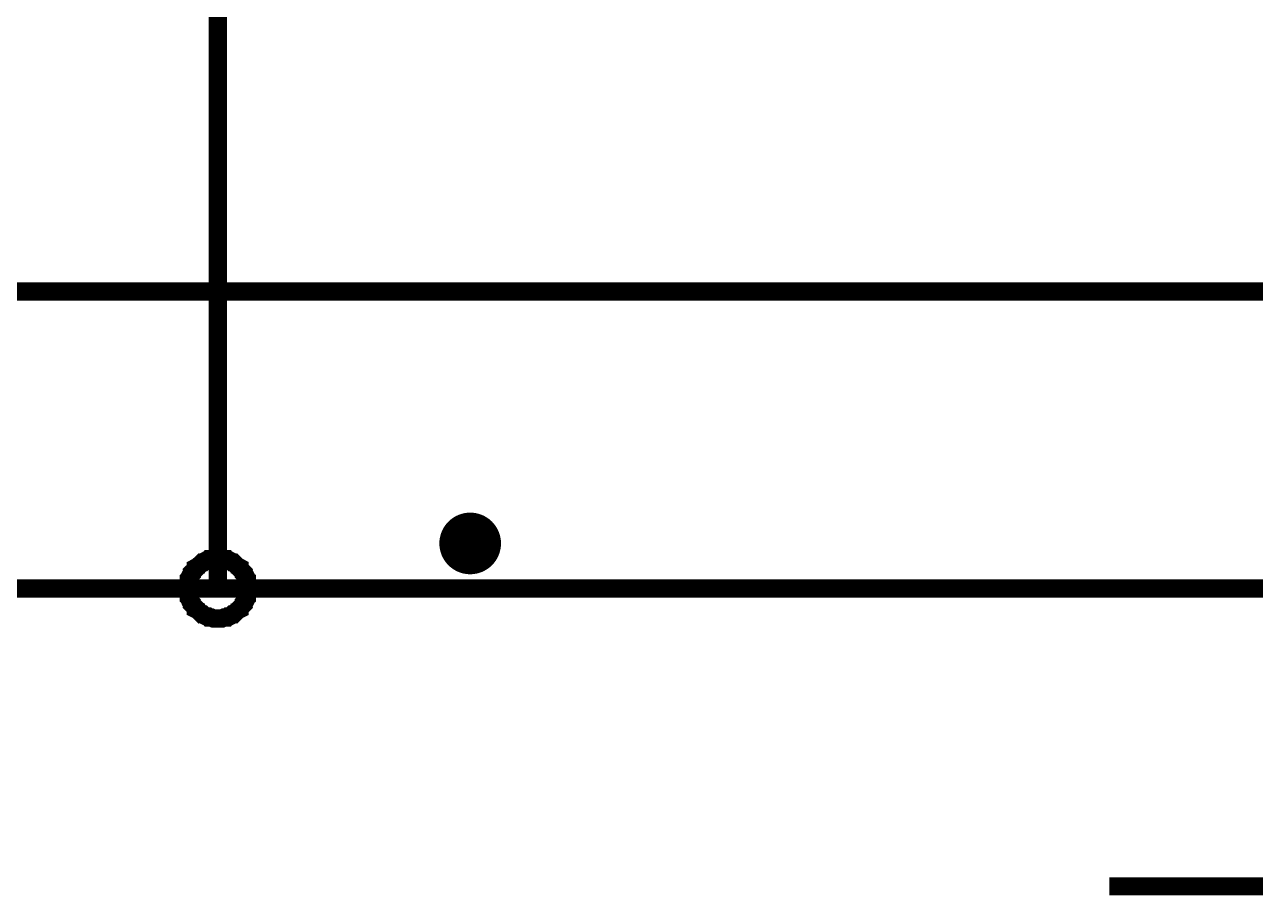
# Model space of a CAD drawing. Extents: x 7 to 406, y 3 to 288.
# Drawn here: x 191.66 to 211.94, y 120.2 to 134.55 of the extents above; entities that cross this region are included whole.
import ezdxf

# ---------------------------------------------------------------- set-up
doc = ezdxf.new("R2010")
doc.units = 0
doc.layers.add('SHEET', color=255, linetype='CONTINUOUS')

msp = doc.modelspace()

# ---------------------------------------------------------------- linework, layer by layer
at = {"layer": 'SHEET', "const_width": 0.3}
for points in [[(194.842, 137.974), (194.842, 137.974), (194.842, 125.259), (194.842, 125.259), (209.528, 125.259)], [(172.316, 130.15), (187.002, 130.15), (209.528, 130.15), (209.528, 130.15)], [(212.462, 130.15), (209.528, 130.15)], [(194.345, 125.259), (194.345, 125.276), (194.345, 125.311), (194.345, 125.328), (194.362, 125.362), (194.362, 125.379), (194.362, 125.414), (194.379, 125.431), (194.379, 125.448), (194.396, 125.482), (194.413, 125.499), (194.413, 125.517), (194.431, 125.534), (194.448, 125.551), (194.465, 125.568), (194.482, 125.585), (194.482, 125.602), (194.516, 125.62), (194.533, 125.637), (194.551, 125.654), (194.568, 125.671), (194.585, 125.688), (194.602, 125.688), (194.619, 125.705), (194.654, 125.723), (194.671, 125.723), (194.688, 125.74), (194.722, 125.74), (194.739, 125.74), (194.774, 125.757), (194.791, 125.757), (194.825, 125.757), (194.842, 125.757)], [(194.345, 125.259), (194.345, 125.276), (194.345, 125.311), (194.345, 125.328), (194.362, 125.362), (194.362, 125.379), (194.362, 125.414), (194.379, 125.431), (194.379, 125.448), (194.396, 125.482), (194.413, 125.499), (194.413, 125.517), (194.431, 125.534), (194.448, 125.551), (194.465, 125.568), (194.482, 125.585), (194.482, 125.602), (194.516, 125.62), (194.533, 125.637), (194.551, 125.654), (194.568, 125.671), (194.585, 125.688), (194.602, 125.688), (194.619, 125.705), (194.654, 125.723), (194.671, 125.723), (194.688, 125.74), (194.722, 125.74), (194.739, 125.74), (194.774, 125.757), (194.791, 125.757), (194.825, 125.757), (194.842, 125.757)], [(194.345, 125.259), (194.345, 125.276), (194.345, 125.311), (194.345, 125.328), (194.362, 125.362), (194.362, 125.379), (194.362, 125.414), (194.379, 125.431), (194.379, 125.448), (194.396, 125.482), (194.413, 125.499), (194.413, 125.517), (194.431, 125.534), (194.448, 125.551), (194.465, 125.568), (194.482, 125.585), (194.482, 125.602), (194.516, 125.62), (194.533, 125.637), (194.551, 125.654), (194.568, 125.671), (194.585, 125.688), (194.602, 125.688), (194.619, 125.705), (194.654, 125.723), (194.671, 125.723), (194.688, 125.74), (194.722, 125.74), (194.739, 125.74), (194.774, 125.757), (194.791, 125.757), (194.825, 125.757), (194.842, 125.757)], [(194.345, 125.259), (194.345, 125.276), (194.345, 125.311), (194.345, 125.328), (194.362, 125.362), (194.362, 125.379), (194.362, 125.414), (194.379, 125.431), (194.379, 125.448), (194.396, 125.482), (194.413, 125.499), (194.413, 125.517), (194.431, 125.534), (194.448, 125.551), (194.465, 125.568), (194.482, 125.585), (194.482, 125.602), (194.516, 125.62), (194.533, 125.637), (194.551, 125.654), (194.568, 125.671), (194.585, 125.688), (194.602, 125.688), (194.619, 125.705), (194.654, 125.723), (194.671, 125.723), (194.688, 125.74), (194.722, 125.74), (194.739, 125.74), (194.774, 125.757), (194.791, 125.757), (194.825, 125.757), (194.842, 125.757)], [(194.345, 125.259), (194.345, 125.276), (194.345, 125.311), (194.345, 125.328), (194.362, 125.362), (194.362, 125.379), (194.362, 125.414), (194.379, 125.431), (194.379, 125.448), (194.396, 125.482), (194.413, 125.499), (194.413, 125.517), (194.431, 125.534), (194.448, 125.551), (194.465, 125.568), (194.482, 125.585), (194.482, 125.602), (194.516, 125.62), (194.533, 125.637), (194.551, 125.654), (194.568, 125.671), (194.585, 125.688), (194.602, 125.688), (194.619, 125.705), (194.654, 125.723), (194.671, 125.723), (194.688, 125.74), (194.722, 125.74), (194.739, 125.74), (194.774, 125.757), (194.791, 125.757), (194.825, 125.757), (194.842, 125.757)], [(194.345, 125.259), (194.345, 125.276), (194.345, 125.311), (194.345, 125.328), (194.362, 125.362), (194.362, 125.379), (194.362, 125.414), (194.379, 125.431), (194.379, 125.448), (194.396, 125.482), (194.413, 125.499), (194.413, 125.517), (194.431, 125.534), (194.448, 125.551), (194.465, 125.568), (194.482, 125.585), (194.482, 125.602), (194.516, 125.62), (194.533, 125.637), (194.551, 125.654), (194.568, 125.671), (194.585, 125.688), (194.602, 125.688), (194.619, 125.705), (194.654, 125.723), (194.671, 125.723), (194.688, 125.74), (194.722, 125.74), (194.739, 125.74), (194.774, 125.757), (194.791, 125.757), (194.825, 125.757), (194.842, 125.757)], [(194.345, 125.259), (194.345, 125.276), (194.345, 125.311), (194.345, 125.328), (194.362, 125.362), (194.362, 125.379), (194.362, 125.414), (194.379, 125.431), (194.379, 125.448), (194.396, 125.482), (194.413, 125.499), (194.413, 125.517), (194.431, 125.534), (194.448, 125.551), (194.465, 125.568), (194.482, 125.585), (194.482, 125.602), (194.516, 125.62), (194.533, 125.637), (194.551, 125.654), (194.568, 125.671), (194.585, 125.688), (194.602, 125.688), (194.619, 125.705), (194.654, 125.723), (194.671, 125.723), (194.688, 125.74), (194.722, 125.74), (194.739, 125.74), (194.774, 125.757), (194.791, 125.757), (194.825, 125.757), (194.842, 125.757)], [(194.345, 125.259), (194.345, 125.276), (194.345, 125.311), (194.345, 125.328), (194.362, 125.362), (194.362, 125.379), (194.362, 125.414), (194.379, 125.431), (194.379, 125.448), (194.396, 125.482), (194.413, 125.499), (194.413, 125.517), (194.431, 125.534), (194.448, 125.551), (194.465, 125.568), (194.482, 125.585), (194.482, 125.602), (194.516, 125.62), (194.533, 125.637), (194.551, 125.654), (194.568, 125.671), (194.585, 125.688), (194.602, 125.688), (194.619, 125.705), (194.654, 125.723), (194.671, 125.723), (194.688, 125.74), (194.722, 125.74), (194.739, 125.74), (194.774, 125.757), (194.791, 125.757), (194.825, 125.757), (194.842, 125.757)], [(194.842, 125.757), (194.842, 125.757)], [(194.842, 125.757), (194.859, 125.757), (194.894, 125.757), (194.911, 125.757), (194.945, 125.74), (194.962, 125.74), (194.997, 125.74), (195.014, 125.723), (195.031, 125.723), (195.065, 125.705), (195.082, 125.688), (195.1, 125.688), (195.117, 125.671), (195.134, 125.654), (195.151, 125.637), (195.168, 125.62), (195.203, 125.602), (195.203, 125.585), (195.22, 125.568), (195.237, 125.551), (195.254, 125.534), (195.271, 125.517), (195.271, 125.499), (195.288, 125.482), (195.306, 125.448), (195.306, 125.431), (195.323, 125.414), (195.323, 125.379), (195.323, 125.362), (195.34, 125.328), (195.34, 125.311), (195.34, 125.276), (195.34, 125.259)], [(194.842, 125.757), (194.842, 125.757)], [(194.842, 125.757), (194.859, 125.757), (194.894, 125.757), (194.911, 125.757), (194.945, 125.74), (194.962, 125.74), (194.997, 125.74), (195.014, 125.723), (195.031, 125.723), (195.065, 125.705), (195.082, 125.688), (195.1, 125.688), (195.117, 125.671), (195.134, 125.654), (195.151, 125.637), (195.168, 125.62), (195.203, 125.602), (195.203, 125.585), (195.22, 125.568), (195.237, 125.551), (195.254, 125.534), (195.271, 125.517), (195.271, 125.499), (195.288, 125.482), (195.306, 125.448), (195.306, 125.431), (195.323, 125.414), (195.323, 125.379), (195.323, 125.362), (195.34, 125.328), (195.34, 125.311), (195.34, 125.276), (195.34, 125.259)], [(194.842, 125.757), (194.842, 125.757)], [(194.842, 125.757), (194.859, 125.757), (194.894, 125.757), (194.911, 125.757), (194.945, 125.74), (194.962, 125.74), (194.997, 125.74), (195.014, 125.723), (195.031, 125.723), (195.065, 125.705), (195.082, 125.688), (195.1, 125.688), (195.117, 125.671), (195.134, 125.654), (195.151, 125.637), (195.168, 125.62), (195.203, 125.602), (195.203, 125.585), (195.22, 125.568), (195.237, 125.551), (195.254, 125.534), (195.271, 125.517), (195.271, 125.499), (195.288, 125.482), (195.306, 125.448), (195.306, 125.431), (195.323, 125.414), (195.323, 125.379), (195.323, 125.362), (195.34, 125.328), (195.34, 125.311), (195.34, 125.276), (195.34, 125.259)], [(194.842, 125.757), (194.842, 125.757)], [(194.842, 125.757), (194.859, 125.757), (194.894, 125.757), (194.911, 125.757), (194.945, 125.74), (194.962, 125.74), (194.997, 125.74), (195.014, 125.723), (195.031, 125.723), (195.065, 125.705), (195.082, 125.688), (195.1, 125.688), (195.117, 125.671), (195.134, 125.654), (195.151, 125.637), (195.168, 125.62), (195.203, 125.602), (195.203, 125.585), (195.22, 125.568), (195.237, 125.551), (195.254, 125.534), (195.271, 125.517), (195.271, 125.499), (195.288, 125.482), (195.306, 125.448), (195.306, 125.431), (195.323, 125.414), (195.323, 125.379), (195.323, 125.362), (195.34, 125.328), (195.34, 125.311), (195.34, 125.276), (195.34, 125.259)], [(194.842, 125.757), (194.842, 125.757)], [(194.842, 125.757), (194.859, 125.757), (194.894, 125.757), (194.911, 125.757), (194.945, 125.74), (194.962, 125.74), (194.997, 125.74), (195.014, 125.723), (195.031, 125.723), (195.065, 125.705), (195.082, 125.688), (195.1, 125.688), (195.117, 125.671), (195.134, 125.654), (195.151, 125.637), (195.168, 125.62), (195.203, 125.602), (195.203, 125.585), (195.22, 125.568), (195.237, 125.551), (195.254, 125.534), (195.271, 125.517), (195.271, 125.499), (195.288, 125.482), (195.306, 125.448), (195.306, 125.431), (195.323, 125.414), (195.323, 125.379), (195.323, 125.362), (195.34, 125.328), (195.34, 125.311), (195.34, 125.276), (195.34, 125.259)], [(194.842, 125.757), (194.842, 125.757)], [(194.842, 125.757), (194.859, 125.757), (194.894, 125.757), (194.911, 125.757), (194.945, 125.74), (194.962, 125.74), (194.997, 125.74), (195.014, 125.723), (195.031, 125.723), (195.065, 125.705), (195.082, 125.688), (195.1, 125.688), (195.117, 125.671), (195.134, 125.654), (195.151, 125.637), (195.168, 125.62), (195.203, 125.602), (195.203, 125.585), (195.22, 125.568), (195.237, 125.551), (195.254, 125.534), (195.271, 125.517), (195.271, 125.499), (195.288, 125.482), (195.306, 125.448), (195.306, 125.431), (195.323, 125.414), (195.323, 125.379), (195.323, 125.362), (195.34, 125.328), (195.34, 125.311), (195.34, 125.276), (195.34, 125.259)], [(194.842, 125.757), (194.842, 125.757)], [(194.842, 125.757), (194.859, 125.757), (194.894, 125.757), (194.911, 125.757), (194.945, 125.74), (194.962, 125.74), (194.997, 125.74), (195.014, 125.723), (195.031, 125.723), (195.065, 125.705), (195.082, 125.688), (195.1, 125.688), (195.117, 125.671), (195.134, 125.654), (195.151, 125.637), (195.168, 125.62), (195.203, 125.602), (195.203, 125.585), (195.22, 125.568), (195.237, 125.551), (195.254, 125.534), (195.271, 125.517), (195.271, 125.499), (195.288, 125.482), (195.306, 125.448), (195.306, 125.431), (195.323, 125.414), (195.323, 125.379), (195.323, 125.362), (195.34, 125.328), (195.34, 125.311), (195.34, 125.276), (195.34, 125.259)], [(194.842, 125.757), (194.842, 125.757)], [(194.842, 125.757), (194.859, 125.757), (194.894, 125.757), (194.911, 125.757), (194.945, 125.74), (194.962, 125.74), (194.997, 125.74), (195.014, 125.723), (195.031, 125.723), (195.065, 125.705), (195.082, 125.688), (195.1, 125.688), (195.117, 125.671), (195.134, 125.654), (195.151, 125.637), (195.168, 125.62), (195.203, 125.602), (195.203, 125.585), (195.22, 125.568), (195.237, 125.551), (195.254, 125.534), (195.271, 125.517), (195.271, 125.499), (195.288, 125.482), (195.306, 125.448), (195.306, 125.431), (195.323, 125.414), (195.323, 125.379), (195.323, 125.362), (195.34, 125.328), (195.34, 125.311), (195.34, 125.276), (195.34, 125.259)], [(172.316, 125.259), (194.842, 125.259)], [(194.842, 124.762), (194.825, 124.762), (194.791, 124.762), (194.774, 124.762), (194.739, 124.779), (194.722, 124.779), (194.688, 124.779), (194.671, 124.796), (194.654, 124.796), (194.619, 124.813), (194.602, 124.83), (194.585, 124.83), (194.568, 124.847), (194.551, 124.865), (194.533, 124.882), (194.516, 124.899), (194.482, 124.916), (194.482, 124.933), (194.465, 124.95), (194.448, 124.968), (194.431, 124.985), (194.413, 125.002), (194.413, 125.019), (194.396, 125.036), (194.379, 125.071), (194.379, 125.088), (194.362, 125.105), (194.362, 125.139), (194.362, 125.156), (194.345, 125.191), (194.345, 125.208), (194.345, 125.242), (194.345, 125.259)], [(194.345, 125.259), (194.345, 125.259)], [(194.842, 124.762), (194.825, 124.762), (194.791, 124.762), (194.774, 124.762), (194.739, 124.779), (194.722, 124.779), (194.688, 124.779), (194.671, 124.796), (194.654, 124.796), (194.619, 124.813), (194.602, 124.83), (194.585, 124.83), (194.568, 124.847), (194.551, 124.865), (194.533, 124.882), (194.516, 124.899), (194.482, 124.916), (194.482, 124.933), (194.465, 124.95), (194.448, 124.968), (194.431, 124.985), (194.413, 125.002), (194.413, 125.019), (194.396, 125.036), (194.379, 125.071), (194.379, 125.088), (194.362, 125.105), (194.362, 125.139), (194.362, 125.156), (194.345, 125.191), (194.345, 125.208), (194.345, 125.242), (194.345, 125.259)], [(194.345, 125.259), (194.345, 125.259)], [(194.842, 124.762), (194.825, 124.762), (194.791, 124.762), (194.774, 124.762), (194.739, 124.779), (194.722, 124.779), (194.688, 124.779), (194.671, 124.796), (194.654, 124.796), (194.619, 124.813), (194.602, 124.83), (194.585, 124.83), (194.568, 124.847), (194.551, 124.865), (194.533, 124.882), (194.516, 124.899), (194.482, 124.916), (194.482, 124.933), (194.465, 124.95), (194.448, 124.968), (194.431, 124.985), (194.413, 125.002), (194.413, 125.019), (194.396, 125.036), (194.379, 125.071), (194.379, 125.088), (194.362, 125.105), (194.362, 125.139), (194.362, 125.156), (194.345, 125.191), (194.345, 125.208), (194.345, 125.242), (194.345, 125.259)], [(194.345, 125.259), (194.345, 125.259)], [(194.842, 124.762), (194.825, 124.762), (194.791, 124.762), (194.774, 124.762), (194.739, 124.779), (194.722, 124.779), (194.688, 124.779), (194.671, 124.796), (194.654, 124.796), (194.619, 124.813), (194.602, 124.83), (194.585, 124.83), (194.568, 124.847), (194.551, 124.865), (194.533, 124.882), (194.516, 124.899), (194.482, 124.916), (194.482, 124.933), (194.465, 124.95), (194.448, 124.968), (194.431, 124.985), (194.413, 125.002), (194.413, 125.019), (194.396, 125.036), (194.379, 125.071), (194.379, 125.088), (194.362, 125.105), (194.362, 125.139), (194.362, 125.156), (194.345, 125.191), (194.345, 125.208), (194.345, 125.242), (194.345, 125.259)], [(194.345, 125.259), (194.345, 125.259)], [(194.842, 124.762), (194.825, 124.762), (194.791, 124.762), (194.774, 124.762), (194.739, 124.779), (194.722, 124.779), (194.688, 124.779), (194.671, 124.796), (194.654, 124.796), (194.619, 124.813), (194.602, 124.83), (194.585, 124.83), (194.568, 124.847), (194.551, 124.865), (194.533, 124.882), (194.516, 124.899), (194.482, 124.916), (194.482, 124.933), (194.465, 124.95), (194.448, 124.968), (194.431, 124.985), (194.413, 125.002), (194.413, 125.019), (194.396, 125.036), (194.379, 125.071), (194.379, 125.088), (194.362, 125.105), (194.362, 125.139), (194.362, 125.156), (194.345, 125.191), (194.345, 125.208), (194.345, 125.242), (194.345, 125.259)], [(194.345, 125.259), (194.345, 125.259)], [(194.842, 124.762), (194.825, 124.762), (194.791, 124.762), (194.774, 124.762), (194.739, 124.779), (194.722, 124.779), (194.688, 124.779), (194.671, 124.796), (194.654, 124.796), (194.619, 124.813), (194.602, 124.83), (194.585, 124.83), (194.568, 124.847), (194.551, 124.865), (194.533, 124.882), (194.516, 124.899), (194.482, 124.916), (194.482, 124.933), (194.465, 124.95), (194.448, 124.968), (194.431, 124.985), (194.413, 125.002), (194.413, 125.019), (194.396, 125.036), (194.379, 125.071), (194.379, 125.088), (194.362, 125.105), (194.362, 125.139), (194.362, 125.156), (194.345, 125.191), (194.345, 125.208), (194.345, 125.242), (194.345, 125.259)], [(194.345, 125.259), (194.345, 125.259)], [(194.842, 124.762), (194.825, 124.762), (194.791, 124.762), (194.774, 124.762), (194.739, 124.779), (194.722, 124.779), (194.688, 124.779), (194.671, 124.796), (194.654, 124.796), (194.619, 124.813), (194.602, 124.83), (194.585, 124.83), (194.568, 124.847), (194.551, 124.865), (194.533, 124.882), (194.516, 124.899), (194.482, 124.916), (194.482, 124.933), (194.465, 124.95), (194.448, 124.968), (194.431, 124.985), (194.413, 125.002), (194.413, 125.019), (194.396, 125.036), (194.379, 125.071), (194.379, 125.088), (194.362, 125.105), (194.362, 125.139), (194.362, 125.156), (194.345, 125.191), (194.345, 125.208), (194.345, 125.242), (194.345, 125.259)], [(194.345, 125.259), (194.345, 125.259)], [(194.842, 124.762), (194.825, 124.762), (194.791, 124.762), (194.774, 124.762), (194.739, 124.779), (194.722, 124.779), (194.688, 124.779), (194.671, 124.796), (194.654, 124.796), (194.619, 124.813), (194.602, 124.83), (194.585, 124.83), (194.568, 124.847), (194.551, 124.865), (194.533, 124.882), (194.516, 124.899), (194.482, 124.916), (194.482, 124.933), (194.465, 124.95), (194.448, 124.968), (194.431, 124.985), (194.413, 125.002), (194.413, 125.019), (194.396, 125.036), (194.379, 125.071), (194.379, 125.088), (194.362, 125.105), (194.362, 125.139), (194.362, 125.156), (194.345, 125.191), (194.345, 125.208), (194.345, 125.242), (194.345, 125.259)], [(194.345, 125.259), (194.345, 125.259)], [(195.34, 125.259), (195.34, 125.242), (195.34, 125.208), (195.34, 125.191), (195.323, 125.156), (195.323, 125.139), (195.323, 125.105), (195.306, 125.088), (195.306, 125.071), (195.288, 125.036), (195.271, 125.019), (195.271, 125.002), (195.254, 124.985), (195.237, 124.968), (195.22, 124.95), (195.203, 124.933), (195.203, 124.916), (195.168, 124.899), (195.151, 124.882), (195.134, 124.865), (195.117, 124.847), (195.1, 124.83), (195.082, 124.83), (195.065, 124.813), (195.031, 124.796), (195.014, 124.796), (194.997, 124.779), (194.962, 124.779), (194.945, 124.779), (194.911, 124.762), (194.894, 124.762), (194.859, 124.762), (194.842, 124.762)], [(195.34, 125.259), (195.34, 125.242), (195.34, 125.208), (195.34, 125.191), (195.323, 125.156), (195.323, 125.139), (195.323, 125.105), (195.306, 125.088), (195.306, 125.071), (195.288, 125.036), (195.271, 125.019), (195.271, 125.002), (195.254, 124.985), (195.237, 124.968), (195.22, 124.95), (195.203, 124.933), (195.203, 124.916), (195.168, 124.899), (195.151, 124.882), (195.134, 124.865), (195.117, 124.847), (195.1, 124.83), (195.082, 124.83), (195.065, 124.813), (195.031, 124.796), (195.014, 124.796), (194.997, 124.779), (194.962, 124.779), (194.945, 124.779), (194.911, 124.762), (194.894, 124.762), (194.859, 124.762), (194.842, 124.762)], [(195.34, 125.259), (195.34, 125.242), (195.34, 125.208), (195.34, 125.191), (195.323, 125.156), (195.323, 125.139), (195.323, 125.105), (195.306, 125.088), (195.306, 125.071), (195.288, 125.036), (195.271, 125.019), (195.271, 125.002), (195.254, 124.985), (195.237, 124.968), (195.22, 124.95), (195.203, 124.933), (195.203, 124.916), (195.168, 124.899), (195.151, 124.882), (195.134, 124.865), (195.117, 124.847), (195.1, 124.83), (195.082, 124.83), (195.065, 124.813), (195.031, 124.796), (195.014, 124.796), (194.997, 124.779), (194.962, 124.779), (194.945, 124.779), (194.911, 124.762), (194.894, 124.762), (194.859, 124.762), (194.842, 124.762)], [(195.34, 125.259), (195.34, 125.242), (195.34, 125.208), (195.34, 125.191), (195.323, 125.156), (195.323, 125.139), (195.323, 125.105), (195.306, 125.088), (195.306, 125.071), (195.288, 125.036), (195.271, 125.019), (195.271, 125.002), (195.254, 124.985), (195.237, 124.968), (195.22, 124.95), (195.203, 124.933), (195.203, 124.916), (195.168, 124.899), (195.151, 124.882), (195.134, 124.865), (195.117, 124.847), (195.1, 124.83), (195.082, 124.83), (195.065, 124.813), (195.031, 124.796), (195.014, 124.796), (194.997, 124.779), (194.962, 124.779), (194.945, 124.779), (194.911, 124.762), (194.894, 124.762), (194.859, 124.762), (194.842, 124.762)], [(195.34, 125.259), (195.34, 125.242), (195.34, 125.208), (195.34, 125.191), (195.323, 125.156), (195.323, 125.139), (195.323, 125.105), (195.306, 125.088), (195.306, 125.071), (195.288, 125.036), (195.271, 125.019), (195.271, 125.002), (195.254, 124.985), (195.237, 124.968), (195.22, 124.95), (195.203, 124.933), (195.203, 124.916), (195.168, 124.899), (195.151, 124.882), (195.134, 124.865), (195.117, 124.847), (195.1, 124.83), (195.082, 124.83), (195.065, 124.813), (195.031, 124.796), (195.014, 124.796), (194.997, 124.779), (194.962, 124.779), (194.945, 124.779), (194.911, 124.762), (194.894, 124.762), (194.859, 124.762), (194.842, 124.762)], [(195.34, 125.259), (195.34, 125.242), (195.34, 125.208), (195.34, 125.191), (195.323, 125.156), (195.323, 125.139), (195.323, 125.105), (195.306, 125.088), (195.306, 125.071), (195.288, 125.036), (195.271, 125.019), (195.271, 125.002), (195.254, 124.985), (195.237, 124.968), (195.22, 124.95), (195.203, 124.933), (195.203, 124.916), (195.168, 124.899), (195.151, 124.882), (195.134, 124.865), (195.117, 124.847), (195.1, 124.83), (195.082, 124.83), (195.065, 124.813), (195.031, 124.796), (195.014, 124.796), (194.997, 124.779), (194.962, 124.779), (194.945, 124.779), (194.911, 124.762), (194.894, 124.762), (194.859, 124.762), (194.842, 124.762)], [(195.34, 125.259), (195.34, 125.242), (195.34, 125.208), (195.34, 125.191), (195.323, 125.156), (195.323, 125.139), (195.323, 125.105), (195.306, 125.088), (195.306, 125.071), (195.288, 125.036), (195.271, 125.019), (195.271, 125.002), (195.254, 124.985), (195.237, 124.968), (195.22, 124.95), (195.203, 124.933), (195.203, 124.916), (195.168, 124.899), (195.151, 124.882), (195.134, 124.865), (195.117, 124.847), (195.1, 124.83), (195.082, 124.83), (195.065, 124.813), (195.031, 124.796), (195.014, 124.796), (194.997, 124.779), (194.962, 124.779), (194.945, 124.779), (194.911, 124.762), (194.894, 124.762), (194.859, 124.762), (194.842, 124.762)], [(195.34, 125.259), (195.34, 125.242), (195.34, 125.208), (195.34, 125.191), (195.323, 125.156), (195.323, 125.139), (195.323, 125.105), (195.306, 125.088), (195.306, 125.071), (195.288, 125.036), (195.271, 125.019), (195.271, 125.002), (195.254, 124.985), (195.237, 124.968), (195.22, 124.95), (195.203, 124.933), (195.203, 124.916), (195.168, 124.899), (195.151, 124.882), (195.134, 124.865), (195.117, 124.847), (195.1, 124.83), (195.082, 124.83), (195.065, 124.813), (195.031, 124.796), (195.014, 124.796), (194.997, 124.779), (194.962, 124.779), (194.945, 124.779), (194.911, 124.762), (194.894, 124.762), (194.859, 124.762), (194.842, 124.762)], [(195.34, 125.259), (195.34, 125.259), (195.34, 125.259), (195.34, 125.259), (195.34, 125.259), (195.34, 125.259), (195.34, 125.259), (195.34, 125.259), (195.34, 125.259), (195.34, 125.259), (195.34, 125.259), (195.34, 125.259), (195.34, 125.259), (195.34, 125.259), (195.34, 125.259), (195.34, 125.259), (195.34, 125.259), (195.34, 125.259), (195.34, 125.259), (195.34, 125.259), (195.34, 125.259), (195.34, 125.259), (195.34, 125.259), (195.34, 125.259), (195.34, 125.259), (195.34, 125.259), (195.34, 125.259), (195.34, 125.259), (195.34, 125.259), (195.34, 125.259), (195.34, 125.259), (195.34, 125.259), (195.34, 125.259)], [(195.34, 125.259), (195.34, 125.259)], [(195.34, 125.259), (195.34, 125.259), (195.34, 125.259), (195.34, 125.259), (195.34, 125.259), (195.34, 125.259), (195.34, 125.259), (195.34, 125.259), (195.34, 125.259), (195.34, 125.259), (195.34, 125.259), (195.34, 125.259), (195.34, 125.259), (195.34, 125.259), (195.34, 125.259), (195.34, 125.259), (195.34, 125.259), (195.34, 125.259), (195.34, 125.259), (195.34, 125.259), (195.34, 125.259), (195.34, 125.259), (195.34, 125.259), (195.34, 125.259), (195.34, 125.259), (195.34, 125.259), (195.34, 125.259), (195.34, 125.259), (195.34, 125.259), (195.34, 125.259), (195.34, 125.259), (195.34, 125.259), (195.34, 125.259)], [(195.34, 125.259), (195.34, 125.259)], [(195.34, 125.259), (195.34, 125.259), (195.34, 125.259), (195.34, 125.259), (195.34, 125.259), (195.34, 125.259), (195.34, 125.259), (195.34, 125.259), (195.34, 125.259), (195.34, 125.259), (195.34, 125.259), (195.34, 125.259), (195.34, 125.259), (195.34, 125.259), (195.34, 125.259), (195.34, 125.259), (195.34, 125.259), (195.34, 125.259), (195.34, 125.259), (195.34, 125.259), (195.34, 125.259), (195.34, 125.259), (195.34, 125.259), (195.34, 125.259), (195.34, 125.259), (195.34, 125.259), (195.34, 125.259), (195.34, 125.259), (195.34, 125.259), (195.34, 125.259), (195.34, 125.259), (195.34, 125.259), (195.34, 125.259)], [(195.34, 125.259), (195.34, 125.259)], [(195.34, 125.259), (195.34, 125.259), (195.34, 125.259), (195.34, 125.259), (195.34, 125.259), (195.34, 125.259), (195.34, 125.259), (195.34, 125.259), (195.34, 125.259), (195.34, 125.259), (195.34, 125.259), (195.34, 125.259), (195.34, 125.259), (195.34, 125.259), (195.34, 125.259), (195.34, 125.259), (195.34, 125.259), (195.34, 125.259), (195.34, 125.259), (195.34, 125.259), (195.34, 125.259), (195.34, 125.259), (195.34, 125.259), (195.34, 125.259), (195.34, 125.259), (195.34, 125.259), (195.34, 125.259), (195.34, 125.259), (195.34, 125.259), (195.34, 125.259), (195.34, 125.259), (195.34, 125.259), (195.34, 125.259)], [(195.34, 125.259), (195.34, 125.259)], [(195.34, 125.259), (195.34, 125.259), (195.34, 125.259), (195.34, 125.259), (195.34, 125.259), (195.34, 125.259), (195.34, 125.259), (195.34, 125.259), (195.34, 125.259), (195.34, 125.259), (195.34, 125.259), (195.34, 125.259), (195.34, 125.259), (195.34, 125.259), (195.34, 125.259), (195.34, 125.259), (195.34, 125.259), (195.34, 125.259), (195.34, 125.259), (195.34, 125.259), (195.34, 125.259), (195.34, 125.259), (195.34, 125.259), (195.34, 125.259), (195.34, 125.259), (195.34, 125.259), (195.34, 125.259), (195.34, 125.259), (195.34, 125.259), (195.34, 125.259), (195.34, 125.259), (195.34, 125.259), (195.34, 125.259)], [(195.34, 125.259), (195.34, 125.259)], [(195.34, 125.259), (195.34, 125.259), (195.34, 125.259), (195.34, 125.259), (195.34, 125.259), (195.34, 125.259), (195.34, 125.259), (195.34, 125.259), (195.34, 125.259), (195.34, 125.259), (195.34, 125.259), (195.34, 125.259), (195.34, 125.259), (195.34, 125.259), (195.34, 125.259), (195.34, 125.259), (195.34, 125.259), (195.34, 125.259), (195.34, 125.259), (195.34, 125.259), (195.34, 125.259), (195.34, 125.259), (195.34, 125.259), (195.34, 125.259), (195.34, 125.259), (195.34, 125.259), (195.34, 125.259), (195.34, 125.259), (195.34, 125.259), (195.34, 125.259), (195.34, 125.259), (195.34, 125.259), (195.34, 125.259)], [(195.34, 125.259), (195.34, 125.259)], [(195.34, 125.259), (195.34, 125.259), (195.34, 125.259), (195.34, 125.259), (195.34, 125.259), (195.34, 125.259), (195.34, 125.259), (195.34, 125.259), (195.34, 125.259), (195.34, 125.259), (195.34, 125.259), (195.34, 125.259), (195.34, 125.259), (195.34, 125.259), (195.34, 125.259), (195.34, 125.259), (195.34, 125.259), (195.34, 125.259), (195.34, 125.259), (195.34, 125.259), (195.34, 125.259), (195.34, 125.259), (195.34, 125.259), (195.34, 125.259), (195.34, 125.259), (195.34, 125.259), (195.34, 125.259), (195.34, 125.259), (195.34, 125.259), (195.34, 125.259), (195.34, 125.259), (195.34, 125.259), (195.34, 125.259)], [(195.34, 125.259), (195.34, 125.259)], [(195.34, 125.259), (195.34, 125.259), (195.34, 125.259), (195.34, 125.259), (195.34, 125.259), (195.34, 125.259), (195.34, 125.259), (195.34, 125.259), (195.34, 125.259), (195.34, 125.259), (195.34, 125.259), (195.34, 125.259), (195.34, 125.259), (195.34, 125.259), (195.34, 125.259), (195.34, 125.259), (195.34, 125.259), (195.34, 125.259), (195.34, 125.259), (195.34, 125.259), (195.34, 125.259), (195.34, 125.259), (195.34, 125.259), (195.34, 125.259), (195.34, 125.259), (195.34, 125.259), (195.34, 125.259), (195.34, 125.259), (195.34, 125.259), (195.34, 125.259), (195.34, 125.259), (195.34, 125.259), (195.34, 125.259)], [(195.34, 125.259), (195.34, 125.259)], [(212.462, 125.259), (209.528, 125.259)], [(212.462, 120.352), (209.528, 120.352)]]:
    msp.add_lwpolyline(points, dxfattribs=at)
at = {"layer": 'SHEET', "const_width": 0.508}
msp.add_lwpolyline([(198.746, 126, 1), (199.254, 126, 1)], format="xyb", close=True, dxfattribs=at)

doc.saveas('drawing.dxf')
